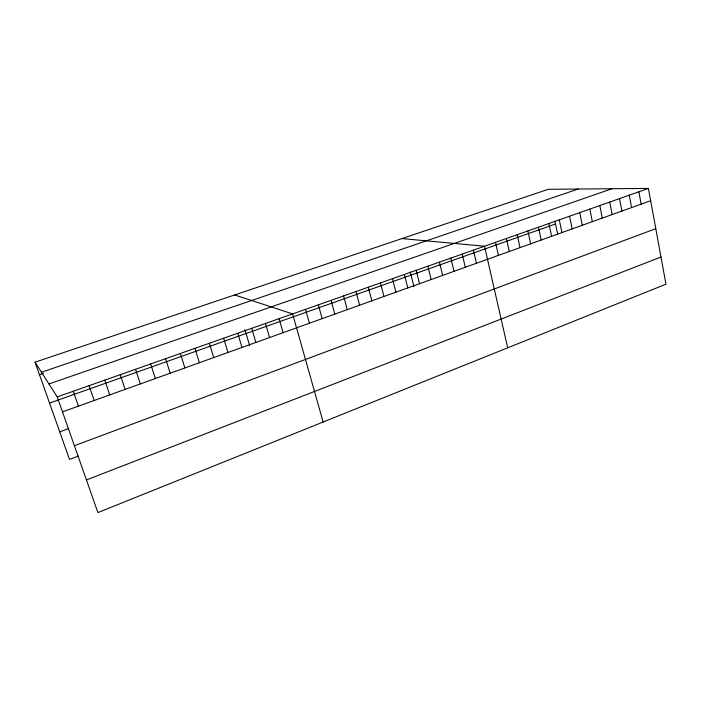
<?xml version="1.0" encoding="UTF-8"?>
<svg xmlns="http://www.w3.org/2000/svg" width="701" height="701" viewBox="0 0 701 701"><rect width="100%" height="100%" fill="white"/><g stroke="black" fill="none" stroke-linecap="round" stroke-linejoin="round"><path stroke-width="1.05" d="M86.442 479.948L660.982 257.039M78.433 456.027L69.504 459.4L35.05 362.189L548.278 189.296L648.416 188.42L665.95 284.185L97.921 512.58L57.228 396.915L35.05 362.189M74.402 445.713L655.785 228.666M59.751 431.869L68.777 428.565M62.494 411.864L650.668 200.731M49.543 403.075L555.516 223.987M57.228 396.915L648.416 188.42M48.956 383.964L611.973 188.735M39.484 374.693L43.585 373.291M41.473 372.249L578.097 189.033M401.98 238.577L484.522 246.217L507.69 347.819M234.642 294.946L292.606 313.908L323.143 422.02M73.263 391.254L78.433 406.142M89.106 385.673L94.179 400.49M104.764 380.144L109.742 394.9M120.239 374.693L125.129 389.379M135.53 369.296L140.331 383.929M150.636 363.968L155.35 378.531M165.576 358.702L170.203 373.204M180.341 353.497L184.889 367.929M194.931 348.344L199.399 362.724M209.362 343.262L213.752 357.571M223.628 338.233L227.939 352.472M237.735 333.255L241.968 347.442M244.894 329.566L249.652 345.646M251.685 328.331L255.839 342.456M265.477 323.468L269.561 337.531M279.112 318.657L283.125 332.668M305.557 309.334L309.421 323.222M318.368 304.821L322.171 318.648M331.047 300.343L334.789 314.118M343.595 295.918L347.267 309.64M356.012 291.546L359.622 305.207M368.297 287.208L371.845 300.817M380.459 282.924L383.946 296.47M392.499 278.674L395.925 292.177M404.407 274.477L407.78 287.918M410.287 271.953L413.932 286.613M416.201 270.314L419.513 283.703M427.873 266.196L431.133 279.533M439.431 262.121L442.629 275.405M450.874 258.091L454.02 271.322M462.204 254.095L465.289 267.274M473.42 250.134L476.452 263.269M495.519 242.344L498.446 255.374M506.402 238.506L509.285 251.484M517.189 234.704L520.019 247.628M527.871 230.936L530.648 243.808M538.447 227.203L541.181 240.031M548.918 223.514L551.608 236.29M554.885 220.99L557.654 234.239M559.293 219.851L561.939 232.583M569.571 216.223L572.165 228.912M579.753 212.64L582.303 225.266M589.839 209.082L592.345 221.665M599.828 205.559L602.29 218.099M609.73 202.063L612.148 214.559M619.535 198.611L621.91 211.054M629.244 195.185L631.583 207.584M638.874 191.785L641.17 204.14"/></g></svg>
